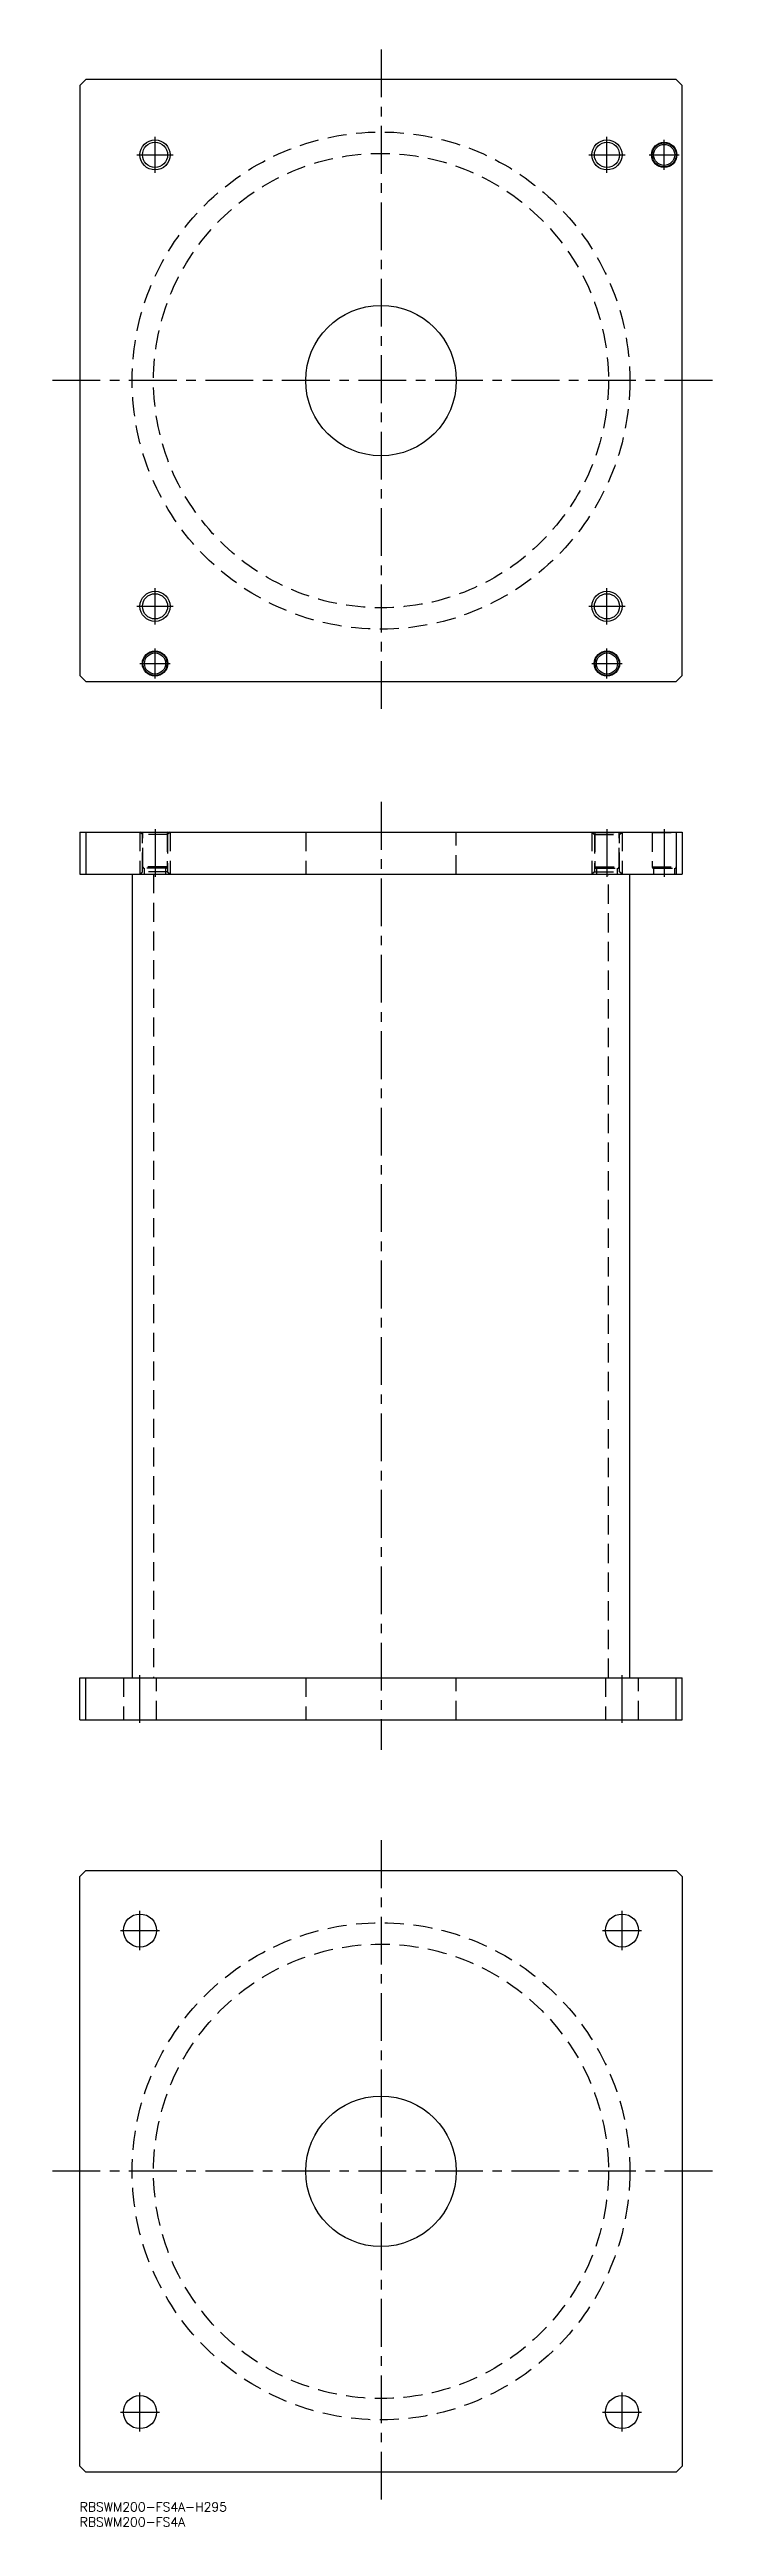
# Model space of a CAD drawing. Extents: x -10 to 210, y -8 to 815.
import ezdxf

# ---------------------------------------------------------------- set-up
doc = ezdxf.new("R2010")
doc.units = 0
doc.header["$LTSCALE"] = 0.5
doc.linetypes.add('CENTER', pattern=[50.8, 31.75, -6.35, 6.35, -6.35])
doc.linetypes.add('DASHED', pattern=[19.05, 12.7, -6.35])
for name, color, linetype in [('MSM_CENTER', 1, 'CENTER'), ('MSM_CONTINUOUS', 7, 'CONTINUOUS'), ('MSM_DASHED', 4, 'DASHED'), ('MSM_NARROW', 5, 'CONTINUOUS'), ('MSM_PART_NUMBER', 7, 'CONTINUOUS')]:
    doc.layers.add(name, color=color, linetype=linetype)
doc.styles.get("Standard").update_dxf_attribs({"font": 'txt.shx', "height": 3, "bigfont": 'bigfont.shx'})

msp = doc.modelspace()

# ---------------------------------------------------------------- linework, layer by layer
at = {"layer": 'MSM_CENTER'}
for p, q in [((100, 815), (100, 595)), ((25, 774), (25, 786)), ((175, 774), (175, 786)), ((194, 775), (194, 785)), ((19, 780), (31, 780)), ((169, 780), (181, 780)), ((189, 780), (199, 780)), ((210, 705), (-10, 705)), ((25, 624), (25, 636)), ((175, 624), (175, 636)), ((19, 630), (31, 630)), ((169, 630), (181, 630)), ((20, 611), (30, 611)), ((25, 606), (25, 616)), ((170, 611), (180, 611)), ((175, 606), (175, 616)), ((100, 565), (100, 250)), ((25, 556), (25, 540)), ((175, 556), (175, 540)), ((194, 556), (194, 540)), ((20, 259), (20, 275)), ((180, 259), (180, 275)), ((100, 220), (100, 0)), ((13.5, 190), (26.5, 190)), ((20, 183.5), (20, 196.5)), ((173.5, 190), (186.5, 190)), ((180, 183.5), (180, 196.5)), ((210, 110), (-10, 110)), ((20, 23.5), (20, 36.5)), ((180, 23.5), (180, 36.5)), ((13.5, 30), (26.5, 30)), ((173.5, 30), (186.5, 30))]:
    msp.add_line(p, q, dxfattribs=at)
at = {"layer": 'MSM_CONTINUOUS'}
for p, q in [((2, 805), (0, 803)), ((0, 803), (0, 607)), ((198, 805), (2, 805)), ((200, 803), (198, 805)), ((200, 607), (200, 803)), ((0, 607), (2, 605)), ((2, 605), (198, 605)), ((198, 605), (200, 607)), ((0, 555), (200, 555)), ((0, 555), (0, 541)), ((2, 555), (2, 541)), ((198, 555), (198, 541)), ((200, 555), (200, 541)), ((0, 541), (200, 541)), ((17.4, 541), (17.4, 274)), ((182.6, 274), (182.6, 541)), ((0, 260), (0, 274)), ((0, 274), (200, 274)), ((2, 260), (2, 274)), ((198, 260), (198, 274)), ((200, 260), (200, 274)), ((0, 260), (200, 260)), ((0, 208), (2, 210)), ((0, 12), (0, 208)), ((2, 210), (198, 210)), ((198, 210), (200, 208)), ((200, 208), (200, 12)), ((2, 10), (0, 12)), ((198, 10), (2, 10)), ((200, 12), (198, 10))]:
    msp.add_line(p, q, dxfattribs=at)
for centre, radius in [((25, 780), 4.188), ((175, 780), 4.188), ((194, 780), 4.2), ((194, 780), 4), ((194, 780), 3.5), ((100, 705), 25), ((25, 630), 4.188), ((175, 630), 4.188), ((25, 611), 4.2), ((25, 611), 4), ((25, 611), 3.5), ((175, 611), 4.2), ((175, 611), 4), ((175, 611), 3.5), ((20, 190), 5.5), ((180, 190), 5.5), ((100, 110), 25), ((20, 30), 5.5), ((180, 30), 5.5)]:
    msp.add_circle(centre, radius, dxfattribs=at)
at = {"layer": 'MSM_DASHED'}
for p, q in [((20.812, 554.188), (20, 555)), ((20, 555), (20, 541)), ((21, 554.8), (20.8, 555)), ((29.188, 554.188), (20.812, 554.188)), ((20.812, 541.812), (20.812, 554.188)), ((29, 554.8), (21, 554.8)), ((21, 543.4), (21, 554.8)), ((29.2, 555), (29, 554.8)), ((29, 554.8), (29, 543.4)), ((30, 555), (29.188, 554.188)), ((29.188, 554.188), (29.188, 541.812)), ((30, 555), (30, 541)), ((75, 555), (75, 541)), ((125, 541), (125, 555)), ((170, 555), (170.812, 554.188)), ((170, 555), (170, 541)), ((170.8, 555), (171, 554.8)), ((170.812, 554.188), (179.188, 554.188)), ((170.812, 554.188), (170.812, 541.812)), ((171, 554.8), (179, 554.8)), ((171, 554.8), (171, 543.4)), ((179, 554.8), (179.2, 555)), ((179, 543.4), (179, 554.8)), ((179.188, 554.188), (180, 555)), ((179.188, 541.812), (179.188, 554.188)), ((180, 555), (180, 541)), ((189.8, 555), (190, 554.8)), ((190, 554.8), (198, 554.8)), ((190, 554.8), (190, 543.4)), ((198, 554.8), (198.2, 555)), ((28.993, 543.4), (21.007, 543.4)), ((171.007, 543.4), (178.993, 543.4)), ((190.007, 543.4), (197.993, 543.4)), ((20, 541), (20.812, 541.812)), ((29.188, 541.812), (20.812, 541.812)), ((28.6, 543), (21.4, 543)), ((21.5, 541), (21.5, 543)), ((24.5, 541), (24.5, 274)), ((28.5, 543), (28.5, 541)), ((29.188, 541.812), (30, 541)), ((170.812, 541.812), (170, 541)), ((170.812, 541.812), (179.188, 541.812)), ((171.4, 543), (178.6, 543)), ((171.5, 543), (171.5, 541)), ((175.5, 274), (175.5, 541)), ((178.5, 541), (178.5, 543)), ((180, 541), (179.188, 541.812)), ((190.4, 543), (197.6, 543)), ((190.5, 543), (190.5, 541)), ((197.5, 541), (197.5, 543)), ((14.5, 274), (14.5, 260)), ((25.5, 260), (25.5, 274)), ((75, 274), (75, 260)), ((125, 260), (125, 274)), ((174.5, 274), (174.5, 260)), ((185.5, 260), (185.5, 274))]:
    msp.add_line(p, q, dxfattribs=at)
for centre, radius in [((100, 705), 82.6), ((100, 705), 75.5), ((100, 110), 82.6), ((100, 110), 75.5)]:
    msp.add_circle(centre, radius, dxfattribs=at)
for centre, start, end in [((21.4, 543.4), 180, 270), ((28.6, 543.4), 270, 0), ((171.4, 543.4), 180, 270), ((178.6, 543.4), 270, 0), ((190.4, 543.4), 180, 270), ((197.6, 543.4), 270, 0)]:
    msp.add_arc(centre, 0.4, start, end, dxfattribs=at)
at = {"layer": 'MSM_NARROW'}
for centre in [(25, 780), (175, 780), (25, 630), (175, 630)]:
    msp.add_circle(centre, 5, dxfattribs=at)

# ---------------------------------------------------------------- texts
at = {"layer": 'MSM_PART_NUMBER'}
for s, p in [('RBSWM200-FS4A-H295', (0, -3)), ('RBSWM200-FS4A', (0, -8))]:
    msp.add_text(s, height=3, dxfattribs=at).set_placement(p)

doc.saveas('drawing.dxf')
